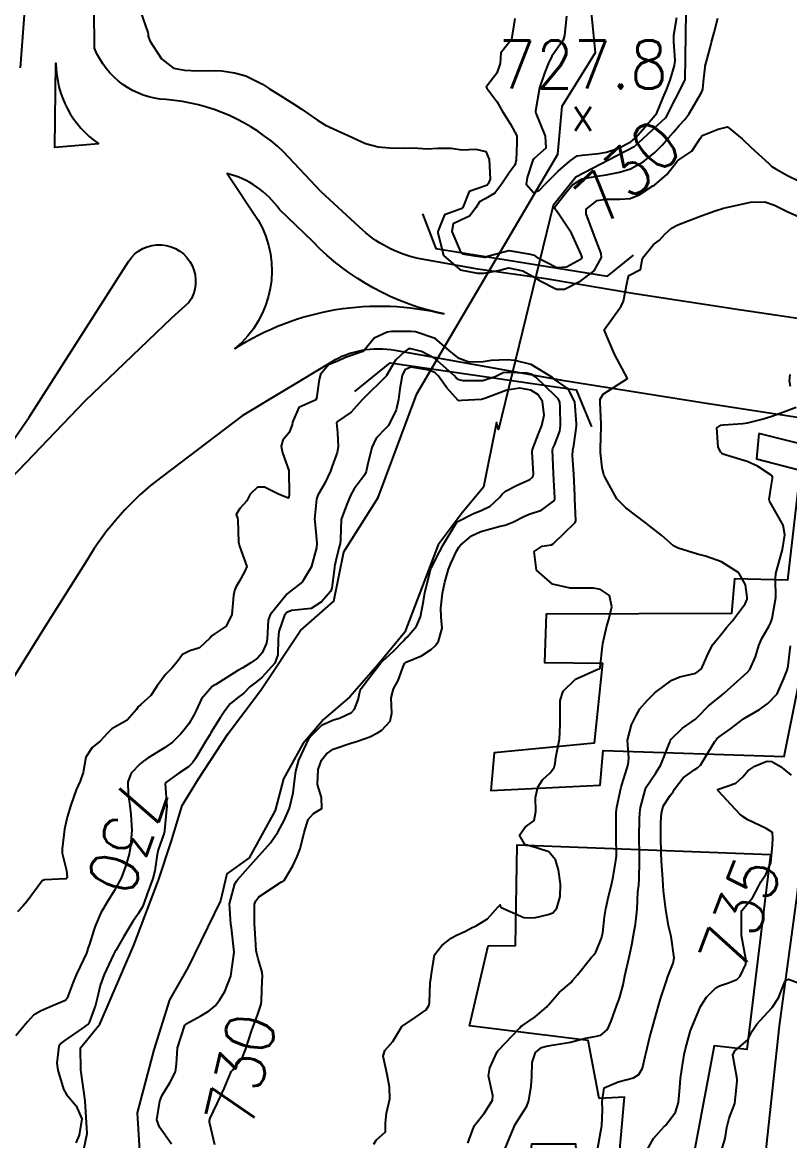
# Model space of a CAD drawing. Header units: metres. Extents: x 318500 to 325275, y 7408834 to 7428799.
# Drawn here: x 323922.7 to 323986.3, y 7420670.8 to 7420763.6 of the extents above; entities that cross this region are included whole.
import ezdxf
from ezdxf.enums import TextEntityAlignment as Align

# ---------------------------------------------------------------- set-up
doc = ezdxf.new("R2010")
doc.units = ezdxf.units.M
doc.header["$MEASUREMENT"] = 0
for name, color, linetype in [('Cotas', 45, 'Continuous'), ('Curvas de Nivel 1m', 11, 'Continuous'), ('Curvas de Nivel 5m', 15, 'Continuous'), ('Edificações', 30, 'Continuous'), ('Hidrografia', 140, 'Continuous'), ('Pontes_Viadutos_Tubos', 190, 'Continuous'), ('Pontos Cotados', 45, 'Continuous'), ('Vias Primárias', 230, 'Continuous')]:
    doc.layers.add(name, color=color, linetype=linetype)
doc.styles.add('Style-STANDARD', font='STANDARD.shx')

# ---------------------------------------------------------------- blocks, each defined once
blk = doc.blocks.new('ELVTXT_58')
at = {"layer": 'Pontos Cotados', "linetype": 'Continuous', "style": 'Style-STANDARD'}
for s, height, p in [('727.8', 4, (0, 4)), ('x', 3, (0, 0))]:
    blk.add_text(s, height=height, dxfattribs=at).set_placement(p, align=Align.MIDDLE_CENTER)

msp = doc.modelspace()

# ---------------------------------------------------------------- linework, layer by layer
at = {"layer": 'Curvas de Nivel 1m', "flags": 128}
for points, elevation in [([(323932.449, 7420764.572), (323933.075, 7420762.73), (323933.101, 7420762.562), (323933.115, 7420762.438), (323933.235, 7420762.031), (323934.204, 7420760.55), (323935.208, 7420759.764), (323936.129, 7420759.603), (323937.206, 7420759.562), (323938.112, 7420759.591), (323939.206, 7420759.545), (323940.278, 7420759.395), (323941.2, 7420759.144), (323942.586, 7420758.439), (323943.184, 7420758.056), (323944.117, 7420757.475), (323945.166, 7420756.812), (323945.801, 7420756.394), (323947.151, 7420755.448), (323947.822, 7420755.046), (323949.141, 7420754.433), (323949.199, 7420754.408), (323949.335, 7420754.347), (323951.128, 7420753.536), (323952.176, 7420753.257), (323953.123, 7420753.153), (323954.255, 7420753.151), (323955.123, 7420753.16), (323956.289, 7420753.086), (323957.123, 7420753.133), (323958.226, 7420753.126), (323959.122, 7420753), (323960.274, 7420753.052), (323961.12, 7420752.86), (323961.389, 7420752.186), (323961.462, 7420750.553), (323961.309, 7420750.187), (323961.214, 7420750.063), (323961.087, 7420750.005), (323959.741, 7420749.549), (323959.196, 7420748.218), (323959.147, 7420748.131), (323959.058, 7420748.098), (323957.688, 7420747.596), (323957.13, 7420746.239), (323957.123, 7420746.146), (323957.606, 7420744.234), (323958.992, 7420743.033), (323960.428, 7420742.759), (323960.989, 7420742.772), (323962.178, 7420742.987), (323962.996, 7420743.198), (323964.173, 7420742.968), (323964.986, 7420742.524), (323965.623, 7420742.13), (323966.97, 7420741.451), (323967.639, 7420741.431), (323968.887, 7420742.081), (323968.946, 7420742.115), (323968.981, 7420742.13), (323970.102, 7420742.96), (323970.696, 7420744.063), (323970.679, 7420744.398), (323970.043, 7420746.07), (323969.428, 7420747.702), (323969.446, 7420748.076), (323970.348, 7420748.791), (323971.073, 7420748.919), (323972.218, 7420748.897), (323973.074, 7420748.974), (323973.843, 7420749.254), (323974.979, 7420750.002), (323975.091, 7420750.08), (323976.141, 7420750.948), (323976.929, 7420751.982), (323977.008, 7420752.084), (323977.113, 7420752.16), (323978.195, 7420752.893), (323978.891, 7420753.954), (323978.99, 7420754.104), (323979.144, 7420754.21), (323980.38, 7420754.703), (323981.155, 7420754.916), (323982.367, 7420753.908), (323983.129, 7420753.2), (323984.574, 7420751.878), (323984.847, 7420751.613), (323985.106, 7420751.454), (323986.129, 7420750.884), (323987.096, 7420750.396)], 731), ([(323967.81, 7420764.102), (323967.638, 7420762.488), (323967.526, 7420762.106), (323967.422, 7420761.933), (323967.244, 7420761.7), (323966.591, 7420760.759), (323966.274, 7420760.124), (323965.968, 7420759.37), (323965.579, 7420758.134), (323965.244, 7420756.212), (323965.233, 7420756.139), (323965.255, 7420756.052), (323966.031, 7420754.127), (323966.099, 7420753.152), (323965.112, 7420752.293), (323965.038, 7420752.214), (323965.016, 7420752.141), (323964.548, 7420750.693), (323964.451, 7420750.146), (323965.08, 7420749.451), (323965.573, 7420749.642), (323965.995, 7420750.126), (323967.101, 7420751.222), (323968.108, 7420752.095), (323968.703, 7420752.499), (323969.117, 7420752.571), (323970.498, 7420752.688), (323971.121, 7420752.799), (323972.069, 7420753.103), (323973.135, 7420753.674), (323973.339, 7420753.825), (323973.551, 7420754.024), (323974.289, 7420754.877), (323975.168, 7420755.867), (323975.229, 7420755.939), (323975.267, 7420755.999), (323975.83, 7420757.347), (323976.1, 7420757.991), (323976.405, 7420758.785), (323976.77, 7420759.985), (323976.81, 7420760.4), (323976.714, 7420761.985), (323976.721, 7420762.52), (323976.963, 7420763.983)], 729), ([(323959.622, 7420670.598), (323960.043, 7420671.732), (323960.177, 7420672.059), (323960.253, 7420672.187), (323961.011, 7420673.127), (323961.679, 7420674.166), (323961.681, 7420674.561), (323961.332, 7420676.172), (323961.445, 7420676.835), (323962.043, 7420678.161), (323962.131, 7420678.291), (323963.899, 7420680.134), (323964.017, 7420680.267), (323964.154, 7420680.372), (323965.215, 7420681.068), (323966.177, 7420681.907), (323966.268, 7420682.02), (323966.329, 7420682.108), (323967.187, 7420683.103), (323968.208, 7420683.951), (323968.263, 7420684.026), (323968.301, 7420684.079), (323968.712, 7420684.569), (323969.91, 7420686.055), (323970.069, 7420686.216), (323970.236, 7420686.445), (323970.707, 7420687.592), (323970.805, 7420688.045), (323970.946, 7420689.377), (323971.06, 7420690.042), (323971.288, 7420691.052), (323971.525, 7420692.038), (323971.67, 7420692.686), (323971.904, 7420694.034), (323971.942, 7420694.438), (323971.936, 7420696.034), (323971.925, 7420696.484), (323971.928, 7420698.035), (323971.968, 7420698.463), (323972.305, 7420700.031), (323972.329, 7420700.123), (323972.426, 7420700.415), (323972.819, 7420701.65), (323972.931, 7420702.023), (323972.963, 7420702.53), (323972.877, 7420704.024), (323973.208, 7420705.3), (323973.551, 7420706.014), (323973.901, 7420706.617), (323974.52, 7420707.336), (323974.843, 7420707.677), (323975.165, 7420707.99), (323976.54, 7420709.018), (323977.218, 7420709.289), (323978.546, 7420709.587), (323979.015, 7420709.943), (323979.47, 7420711.033), (323979.922, 7420711.93), (323980.216, 7420712.295), (323980.592, 7420712.753), (323981.113, 7420713.401), (323981.552, 7420713.906), (323982.625, 7420715.342), (323982.784, 7420715.733), (323982.802, 7420715.888), (323982.645, 7420716.914), (323982.095, 7420717.898), (323980.674, 7420718.824), (323979.33, 7420719.291), (323978.683, 7420719.455), (323977.06, 7420719.966), (323976.692, 7420720.163), (323975.715, 7420721), (323974.708, 7420721.785), (323974.592, 7420721.885), (323974.45, 7420722.004), (323972.729, 7420723.313), (323971.989, 7420724.038), (323971.001, 7420725.814), (323970.902, 7420726.049), (323970.776, 7420726.615), (323970.625, 7420727.889), (323970.619, 7420728.053), (323970.629, 7420728.216), (323970.674, 7420730.061), (323970.676, 7420730.208), (323970.607, 7420732.062), (323970.589, 7420732.327), (323970.857, 7420732.729), (323972.87, 7420734.03), (323971.785, 7420736.047), (323970.93, 7420738.06), (323972.341, 7420740.039), (323972.537, 7420740.455), (323972.841, 7420742.032), (323972.863, 7420742.151), (323972.988, 7420742.583), (323973.935, 7420743.077), (323974.113, 7420744.013), (323975.021, 7420745.134), (323975.523, 7420745.498), (323975.972, 7420745.991), (323976.51, 7420746.513), (323977.042, 7420746.786), (323977.906, 7420747.109), (323979.054, 7420747.558), (323979.349, 7420747.652), (323980.129, 7420747.934), (323980.833, 7420748.154), (323981.064, 7420748.208), (323982.463, 7420748.513), (323983.071, 7420748.647), (323984.257, 7420748.697), (323985.068, 7420748.421), (323986.155, 7420747.854), (323987.054, 7420747.461)], 732), ([(323951.813, 7420670.503), (323952.028, 7420670.834), (323952.788, 7420671.53), (323952.781, 7420672.283), (323952.867, 7420673.091), (323953.141, 7420674.279), (323953.124, 7420675.24), (323952.921, 7420676.282), (323952.6, 7420677.808), (323952.725, 7420678.284), (323953.392, 7420679.022), (323954.15, 7420680.27), (323955.342, 7420681.073), (323956.171, 7420681.657), (323956.397, 7420682.017), (323956.439, 7420682.236), (323956.509, 7420683.932), (323956.555, 7420684.235), (323956.616, 7420684.636), (323956.858, 7420686.231), (323957.459, 7420687.005), (323958.251, 7420687.608), (323958.632, 7420687.828), (323959.434, 7420688.198), (323959.981, 7420688.476), (323960.266, 7420688.613), (323961.242, 7420689.209), (323962.101, 7420690.163), (323962.292, 7420690.378), (323962.343, 7420690.211), (323962.392, 7420690.158), (323964.278, 7420689.314), (323965.114, 7420689.285), (323966.282, 7420689.558), (323966.671, 7420689.718), (323966.999, 7420690.099), (323967.269, 7420691.065), (323967.319, 7420692.095), (323967.139, 7420693.286), (323966.898, 7420694.102), (323966.35, 7420694.753), (323965.392, 7420695.082), (323964.359, 7420695.387), (323963.896, 7420696.137), (323964.377, 7420696.802), (323965.128, 7420697.377), (323965.269, 7420698.121), (323965.247, 7420699.282), (323965.425, 7420700.12), (323965.81, 7420700.735), (323966.438, 7420701.308), (323966.794, 7420701.756), (323966.858, 7420702.104), (323966.93, 7420702.578), (323967.234, 7420704.099), (323967.292, 7420705.294), (323967.27, 7420706.098), (323967.288, 7420707.329), (323967.533, 7420708.095), (323968.54, 7420709.091), (323970.406, 7420709.909), (323970.549, 7420709.959), (323970.6, 7420709.999), (323970.611, 7420710.049), (323970.791, 7420711.834), (323970.818, 7420712.048), (323971.141, 7420713.505), (323971.325, 7420714.043), (323971.562, 7420715.099), (323971.365, 7420716.043), (323970.637, 7420716.523), (323970.055, 7420716.642), (323968.638, 7420716.626), (323968.101, 7420716.625), (323966.643, 7420716.97), (323965.329, 7420718.123), (323965.127, 7420719.682), (323965.778, 7420720.119), (323966.566, 7420720.237), (323966.692, 7420720.303), (323968.519, 7420722.083), (323968.571, 7420722.223), (323968.505, 7420724.084), (323968.495, 7420724.332), (323968.401, 7420726.086), (323968.316, 7420727.618), (323968.339, 7420728.087), (323968.406, 7420728.476), (323968.636, 7420730.083), (323968.648, 7420730.257), (323968.503, 7420732.085), (323967.931, 7420733.164), (323966.868, 7420733.932), (323966.767, 7420734.009), (323966.65, 7420734.113), (323964.886, 7420735.189), (323963.51, 7420735.534), (323962.891, 7420735.569), (323961.548, 7420735.523), (323960.888, 7420735.417), (323959.7, 7420735.389), (323958.892, 7420735.677), (323958.239, 7420736.22), (323956.917, 7420737.343), (323955.291, 7420737.898), (323954.925, 7420737.94), (323953.278, 7420737.933), (323952.924, 7420737.871), (323951.845, 7420737.378), (323950.988, 7420736.319), (323950.941, 7420736.278), (323950.899, 7420736.26), (323949.468, 7420735.765), (323948.887, 7420735.499), (323948.069, 7420735.171), (323947.412, 7420734.365), (323947.289, 7420733.943), (323947.06, 7420732.368), (323946.974, 7420732.243), (323946.847, 7420732.174), (323945.594, 7420731.634), (323945.074, 7420730.396), (323945.04, 7420730.174), (323944.807, 7420729.549), (323944.282, 7420728.924), (323944.148, 7420728.41), (323944.248, 7420727.871), (323944.77, 7420726.4), (323944.804, 7420724.399), (323944.802, 7420724.336), (323944.735, 7420724.096), (323943.983, 7420724.411), (323942.749, 7420725.024), (323942.176, 7420725.009), (323941.573, 7420724.442), (323941.28, 7420723.896), (323940.722, 7420723.251), (323940.419, 7420722.75), (323940.507, 7420722.453), (323940.546, 7420722.29), (323940.6, 7420720.451), (323940.685, 7420720.112), (323941.279, 7420718.444), (323941.11, 7420717.988), (323940.641, 7420717.204), (323940.371, 7420716.717), (323940.254, 7420716.456), (323940.191, 7420716.022), (323940.053, 7420714.458), (323939.58, 7420713.481), (323938.585, 7420712.832), (323938.383, 7420712.683), (323938.235, 7420712.485), (323937.366, 7420711.7), (323936.564, 7420711.438), (323935.947, 7420711.128), (323935.516, 7420710.52), (323935.077, 7420709.992), (323934.54, 7420709.485), (323933.843, 7420708.54), (323933.34, 7420707.726), (323932.506, 7420706.975), (323932.286, 7420706.781), (323932.13, 7420706.566), (323931.368, 7420705.696), (323930.479, 7420705.187), (323930.088, 7420704.982), (323929.74, 7420704.597), (323929.125, 7420703.941), (323928.458, 7420703.43), (323927.941, 7420702.618), (323927.703, 7420701.349), (323927.477, 7420700.624), (323927.135, 7420699.903), (323926.698, 7420698.635), (323926.38, 7420697.652), (323926.176, 7420696.642), (323925.968, 7420695.021), (323925.966, 7420694.644), (323926.319, 7420693.228), (323926.395, 7420692.639), (323926.309, 7420692.532), (323924.51, 7420692.455), (323924.307, 7420692.358), (323923.083, 7420690.678), (323922.718, 7420690.249), (323922.276, 7420689.788)], 731), ([(323935.031, 7420670.515), (323934.041, 7420671.915), (323933.825, 7420672.533), (323934.066, 7420674.094), (323934.249, 7420674.527), (323934.937, 7420675.668), (323935.362, 7420676.511), (323935.458, 7420677.162), (323935.553, 7420678.509), (323936.149, 7420680.383), (323936.195, 7420680.454), (323936.257, 7420680.499), (323937.475, 7420681.172), (323938.166, 7420681.578), (323938.651, 7420681.994), (323939.023, 7420682.467), (323939.472, 7420683.179), (323939.953, 7420684.454), (323940.23, 7420686.45), (323940.015, 7420688.454), (323939.957, 7420688.763), (323939.84, 7420690.457), (323940.307, 7420692.115), (323940.43, 7420692.328), (323940.525, 7420692.448), (323941.362, 7420693.402), (323942.279, 7420694.431), (323942.307, 7420694.464), (323942.341, 7420694.494), (323943.266, 7420695.507), (323943.863, 7420696.408), (323944.38, 7420697.352), (323944.836, 7420698.393), (323945.143, 7420699.655), (323945.23, 7420700.388), (323945.36, 7420701.462), (323945.614, 7420702.383), (323946.468, 7420704.194), (323946.541, 7420704.298), (323946.607, 7420704.369), (323947.543, 7420705.3), (323948.49, 7420705.706), (323948.973, 7420705.862), (323949.967, 7420706.328), (323950.231, 7420706.597), (323950.516, 7420707.376), (323950.701, 7420708.144), (323950.78, 7420708.316), (323951.47, 7420709.237), (323952.295, 7420710.294), (323952.408, 7420710.436), (323952.554, 7420710.573), (323953.449, 7420711.399), (323954.287, 7420712.273), (323954.423, 7420712.431), (323954.585, 7420712.586), (323955.374, 7420713.482), (323955.691, 7420714.254), (323955.94, 7420715.567), (323956.058, 7420716.249), (323956.16, 7420716.725), (323956.544, 7420718.242), (323956.578, 7420718.325), (323956.664, 7420718.474), (323957.273, 7420719.64), (323957.583, 7420720.227), (323958.709, 7420722.113), (323958.76, 7420722.159), (323958.844, 7420722.209), (323960.086, 7420722.83), (323960.723, 7420723.07), (323961.475, 7420723.433), (323962.252, 7420724.167), (323962.471, 7420724.437), (323962.748, 7420724.671), (323963.714, 7420725.187), (323964.763, 7420725.666), (323965.009, 7420725.885), (323965.056, 7420726.127), (323964.968, 7420727.948), (323964.993, 7420728.128), (323965.483, 7420729.45), (323965.75, 7420730.121), (323965.95, 7420731.002), (323965.802, 7420732.12), (323965.427, 7420732.696), (323964.859, 7420733.077), (323963.942, 7420733.23), (323962.859, 7420733.074), (323961.041, 7420732.376), (323960.851, 7420732.306), (323960.754, 7420732.288), (323959.129, 7420732.207), (323958.868, 7420732.191), (323958.85, 7420732.196), (323958.831, 7420732.21), (323957.887, 7420733.252), (323957.177, 7420734.235), (323956.874, 7420734.525), (323956.391, 7420734.733), (323954.88, 7420734.966), (323954.401, 7420734.751), (323954.164, 7420734.277), (323953.975, 7420733.163), (323953.862, 7420732.28), (323953.676, 7420731.443), (323953.12, 7420730.287), (323953.001, 7420730.105), (323952.814, 7420729.91), (323952.016, 7420729.087), (323951.656, 7420728.307), (323951.293, 7420726.831), (323951.187, 7420726.314), (323951.059, 7420726.022), (323950.76, 7420725.648), (323950.187, 7420724.89), (323949.902, 7420724.333), (323949.55, 7420723.516), (323949.118, 7420722.344), (323949.057, 7420720.707), (323949.024, 7420720.345), (323948.958, 7420720.074), (323948.669, 7420718.929), (323948.569, 7420718.443), (323948.554, 7420718.351), (323948.351, 7420716.637), (323948.233, 7420716.354), (323947.481, 7420715.501), (323946.616, 7420714.957), (323944.992, 7420714.772), (323944.612, 7420714.626), (323944.424, 7420714.403), (323943.944, 7420713.056), (323943.885, 7420712.41), (323943.862, 7420711.109), (323943.604, 7420710.414), (323942.538, 7420709.232), (323942.088, 7420708.881), (323941.533, 7420708.44), (323941.032, 7420707.935), (323940.516, 7420707.546), (323939.92, 7420707.048), (323939.466, 7420706.466), (323939.086, 7420705.876), (323938.477, 7420704.927), (323938.308, 7420704.647), (323938.208, 7420704.484), (323937.833, 7420703.859), (323937.026, 7420702.501), (323936.793, 7420702.156), (323936.44, 7420701.829), (323935.66, 7420701.289), (323934.584, 7420700.528), (323934.528, 7420700.419), (323934.649, 7420698.527), (323934.64, 7420698.275), (323934.469, 7420696.529), (323934.453, 7420696.445), (323934.365, 7420696.177), (323933.948, 7420694.934), (323933.865, 7420694.537), (323933.658, 7420693.202), (323933.482, 7420692.542), (323933.017, 7420691.269), (323932.783, 7420690.553), (323932.642, 7420690.198), (323932.276, 7420689.622), (323931.847, 7420688.984), (323931.591, 7420688.567), (323931.089, 7420687.73), (323930.424, 7420686.578), (323930.349, 7420686.459), (323930.227, 7420686.236), (323929.457, 7420684.591), (323929.126, 7420683.666), (323928.866, 7420682.6), (323928.727, 7420682.046), (323928.226, 7420680.609), (323928.149, 7420680.499), (323927.654, 7420680.126), (323926.134, 7420679.076), (323925.881, 7420678.894), (323925.695, 7420678.644), (323925.525, 7420677.23), (323925.607, 7420676.645), (323926.076, 7420675.068), (323926.322, 7420674.636), (323927.135, 7420673.698), (323927.618, 7420672.616), (323927.387, 7420671.263), (323927.117, 7420670.624)], 729), ([(323986.398, 7420733.379), (323986.289, 7420733.849), (323986.365, 7420734.36)], 733), ([(323962.712, 7420670.15), (323963.092, 7420671.086), (323963.558, 7420672.137), (323964.059, 7420672.985), (323964.526, 7420673.665), (323964.69, 7420674.124), (323964.879, 7420675.331), (323964.924, 7420676.122), (323964.953, 7420677.286), (323965.232, 7420678.119), (323965.727, 7420678.521), (323966.135, 7420678.652), (323966.79, 7420678.753), (323968.139, 7420678.97), (323969.378, 7420679.297), (323970.144, 7420679.45), (323970.64, 7420679.55), (323971.196, 7420680.04), (323971.499, 7420680.705), (323971.972, 7420682.032), (323972.029, 7420682.185), (323972.189, 7420682.626), (323972.506, 7420683.725), (323972.572, 7420684.025), (323972.657, 7420684.466), (323973.001, 7420686.018), (323973.211, 7420687.05), (323973.383, 7420688.013), (323973.52, 7420688.763), (323973.66, 7420690.009), (323973.731, 7420691.436), (323973.794, 7420692.008), (323973.835, 7420692.489), (323973.853, 7420694.007), (323973.849, 7420694.506), (323973.845, 7420696.008), (323973.861, 7420697.484), (323973.885, 7420698.008), (323973.955, 7420698.448), (323974.358, 7420700.001), (323974.376, 7420700.045), (323974.422, 7420700.126), (323975.176, 7420701.252), (323975.629, 7420701.982), (323976.373, 7420703.875), (323976.398, 7420703.971), (323976.422, 7420704.019), (323976.472, 7420704.084), (323977.431, 7420705.016), (323978.497, 7420705.773), (323978.59, 7420705.858), (323978.666, 7420705.948), (323979.575, 7420706.873), (323980.526, 7420707.628), (323980.69, 7420707.755), (323980.87, 7420707.915), (323982.545, 7420709.433), (323982.794, 7420709.641), (323983.023, 7420709.885), (323983.493, 7420710.954), (323983.746, 7420711.878), (323984.003, 7420712.462), (323984.605, 7420713.519), (323984.729, 7420713.747), (323984.785, 7420713.867), (323984.855, 7420714.109), (323985.158, 7420715.862), (323985.144, 7420717.371), (323985.181, 7420717.862), (323985.505, 7420719.03), (323985.728, 7420719.854), (323985.914, 7420721.063), (323985.772, 7420721.854), (323984.738, 7420723.713), (323984.645, 7420723.871), (323984.613, 7420724.001), (323984.756, 7420724.903), (323984.897, 7420725.739), (323984.893, 7420725.868), (323984.855, 7420725.953), (323984.772, 7420726.024), (323983.646, 7420726.754), (323982.782, 7420727.136), (323981.04, 7420727.665), (323980.788, 7420727.761), (323980.693, 7420727.825), (323980.616, 7420727.923), (323980.39, 7420728.332), (323980.268, 7420729.928), (323980.597, 7420730.15), (323980.824, 7420730.194), (323982.432, 7420730.298), (323982.827, 7420730.364), (323984.048, 7420730.666), (323984.835, 7420730.901), (323985.537, 7420731.162), (323986.847, 7420731.64)], 733), ([(323970.376, 7420670.046), (323970.639, 7420671.446), (323970.742, 7420672.043), (323970.789, 7420673.323), (323970.766, 7420674.043), (323970.939, 7420675.194), (323972.096, 7420675.675), (323973.355, 7420676.011), (323973.813, 7420676.296), (323974.112, 7420676.809), (323974.34, 7420677.784), (323974.391, 7420677.996), (323974.726, 7420679.417), (323974.876, 7420679.989), (323975.17, 7420680.985), (323975.447, 7420681.981), (323975.606, 7420682.562), (323976.064, 7420683.972), (323976.217, 7420684.423), (323976.658, 7420685.542), (323976.74, 7420685.965), (323976.478, 7420687.748), (323976.424, 7420687.968), (323976.27, 7420688.614), (323976.037, 7420689.974), (323975.853, 7420691.524), (323975.825, 7420691.977), (323975.805, 7420692.49), (323975.689, 7420693.98), (323975.657, 7420694.673), (323975.635, 7420695.981), (323975.629, 7420697.228), (323975.672, 7420697.981), (323975.835, 7420698.542), (323976.412, 7420699.436), (323976.647, 7420699.737), (323976.775, 7420699.966), (323977.49, 7420700.904), (323978.445, 7420701.609), (323978.665, 7420701.728), (323978.92, 7420701.943), (323979.576, 7420703.048), (323980.108, 7420703.925), (323980.263, 7420704.133), (323980.476, 7420704.319), (323981.415, 7420704.977), (323982.499, 7420705.807), (323982.548, 7420705.84), (323982.636, 7420705.889), (323983.81, 7420706.578), (323984.518, 7420707.062), (323985.278, 7420707.859), (323985.837, 7420709.145), (323986.107, 7420709.847), (323986.199, 7420710.202), (323986.376, 7420711.843)], 734), ([(323980.625, 7420669.911), (323980.955, 7420670.987), (323981.116, 7420671.904), (323981.294, 7420672.669), (323981.761, 7420673.895), (323981.958, 7420675.751), (323981.96, 7420675.892), (323981.933, 7420676.062), (323981.6, 7420677.898), (323981.762, 7420678.269), (323982.14, 7420678.558), (323982.854, 7420679.179), (323983.217, 7420679.879), (323983.582, 7420680.459), (323984.172, 7420681.118), (323984.859, 7420681.86), (323985.395, 7420682.648), (323985.862, 7420683.845), (323985.957, 7420684.101), (323986.215, 7420684.204), (323987.238, 7420683.825)], 736)]:
    msp.add_lwpolyline(points, dxfattribs=dict(at, elevation=elevation))
at = {"layer": 'Curvas de Nivel 5m', "flags": 128}
for points, elevation in [([(323963.529, 7420763.896), (323963.25, 7420762.16), (323962.371, 7420761.035), (323962.31, 7420760.174), (323962.034, 7420759.352), (323961.191, 7420758.275), (323961.149, 7420758.232), (323961.134, 7420758.191), (323961.157, 7420758.158), (323961.189, 7420758.126), (323962.025, 7420757.023), (323962.488, 7420756.17), (323963.155, 7420755.138), (323963.68, 7420754.155), (323963.692, 7420753.594), (323963.641, 7420752.155), (323963.528, 7420751.733), (323963.1, 7420751.165), (323962.449, 7420750.17), (323961.864, 7420749.393), (323961.071, 7420748.931), (323960.58, 7420748.684), (323960.29, 7420748.202), (323959.766, 7420747.493), (323959.044, 7420747.165), (323958.394, 7420746.872), (323958.287, 7420746.227), (323959.013, 7420744.53), (323959.18, 7420744.386), (323960.204, 7420744.202), (323961.009, 7420744.092), (323961.093, 7420744.105), (323961.259, 7420744.186), (323963.015, 7420744.64), (323964.814, 7420744.34), (323965.011, 7420744.288), (323965.123, 7420744.25), (323965.3, 7420744.136), (323966.997, 7420743.233), (323967.798, 7420743.298), (323969.008, 7420743.953), (323969.082, 7420744.006), (323969.1, 7420744.079), (323969.012, 7420744.307), (323968.463, 7420745.527), (323968.231, 7420746.092), (323967.056, 7420747.827), (323966.835, 7420748.113), (323966.872, 7420748.304), (323967.066, 7420748.542), (323967.749, 7420749.431), (323968.307, 7420750.092), (323969.095, 7420750.581), (323970.347, 7420750.818), (323971.099, 7420750.92), (323972.2, 7420751.142), (323973.104, 7420751.417), (323974.153, 7420752.014), (323974.703, 7420752.42), (323975.122, 7420752.792), (323975.728, 7420753.397), (323976.276, 7420753.989), (323976.675, 7420754.457), (323977.156, 7420755.02), (323977.607, 7420755.53), (323977.939, 7420755.968), (323979.004, 7420757.768), (323979.094, 7420757.951), (323979.116, 7420758.026), (323979.204, 7420758.917), (323979.305, 7420759.862), (323979.32, 7420759.948), (323979.72, 7420761.466), (323979.841, 7420761.941), (323980.04, 7420762.721), (323980.352, 7420763.934)], 730), ([(323938.641, 7420670.471), (323938.194, 7420672.331), (323938.188, 7420672.478), (323938.259, 7420672.684), (323939.112, 7420674.464), (323939.415, 7420675.125), (323939.95, 7420676.452), (323940.004, 7420676.549), (323940.103, 7420676.653), (323940.895, 7420677.662), (323941.2, 7420678.434), (323941.697, 7420679.978), (323941.864, 7420680.424), (323941.943, 7420680.633), (323942.162, 7420681.22), (323942.468, 7420682.133), (323942.512, 7420682.425), (323942.575, 7420684.053), (323942.593, 7420684.424), (323942.56, 7420684.771), (323942.225, 7420685.881), (323942.087, 7420686.431), (323942.07, 7420686.594), (323941.961, 7420688.433), (323941.929, 7420688.77), (323941.92, 7420690.434), (323942.024, 7420690.702), (323942.296, 7420691.031), (323944.173, 7420692.267), (323944.309, 7420692.345), (323944.378, 7420692.399), (323945.119, 7420693.598), (323945.467, 7420694.383), (323945.714, 7420695.015), (323946.054, 7420696.375), (323946.381, 7420697.454), (323946.813, 7420697.939), (323947.505, 7420698.359), (323947.486, 7420699.277), (323947.161, 7420700.363), (323947.194, 7420701.607), (323947.494, 7420702.36), (323947.91, 7420702.901), (323948.459, 7420703.274), (323949.93, 7420703.793), (323950.466, 7420703.954), (323951.496, 7420704.305), (323952.141, 7420704.629), (323952.479, 7420704.871), (323953.175, 7420705.598), (323953.318, 7420706.282), (323953.256, 7420707.546), (323953.449, 7420708.281), (323953.83, 7420708.984), (323954.303, 7420710.272), (323954.399, 7420710.425), (323954.554, 7420710.52), (323955.789, 7420711.024), (323956.57, 7420711.562), (323956.935, 7420711.874), (323957.183, 7420712.231), (323957.491, 7420713.332), (323957.415, 7420714.228), (323957.373, 7420714.984), (323957.532, 7420716.226), (323957.719, 7420717.149), (323958.022, 7420718.22), (323958.204, 7420718.68), (323958.682, 7420719.7), (323958.87, 7420720.026), (323959.019, 7420720.207), (323959.924, 7420720.971), (323960.702, 7420721.343), (323962.315, 7420721.775), (323962.707, 7420721.876), (323963.421, 7420722.149), (323964.261, 7420722.593), (323964.72, 7420722.771), (323965.733, 7420723.111), (323966.736, 7420723.845), (323966.83, 7420724.017), (323966.842, 7420724.108), (323966.763, 7420725.629), (323966.734, 7420726.11), (323966.736, 7420726.144), (323966.648, 7420728.111), (323966.672, 7420728.231), (323966.796, 7420728.507), (323967.253, 7420729.664), (323967.319, 7420730.103), (323967.289, 7420731.658), (323967.24, 7420732.104), (323967.105, 7420732.358), (323966.855, 7420732.599), (323966.088, 7420733.343), (323965.26, 7420734.134), (323964.874, 7420734.387), (323964.551, 7420734.467), (323962.876, 7420734.537), (323962.549, 7420734.491), (323961.897, 7420734.175), (323960.866, 7420733.829), (323959.239, 7420733.834), (323958.867, 7420733.91), (323958.693, 7420734.037), (323958.541, 7420734.215), (323956.892, 7420735.693), (323955.79, 7420736.257), (323954.903, 7420736.493), (323954.695, 7420736.48), (323954.393, 7420736.275), (323953.629, 7420735.542), (323952.883, 7420734.29), (323952.87, 7420734.249), (323950.901, 7420732.319), (323950.874, 7420732.295), (323950.849, 7420732.273), (323949.931, 7420731.236), (323948.822, 7420730.462), (323948.756, 7420730.416), (323948.726, 7420730.351), (323948.808, 7420729.536), (323948.873, 7420728.349), (323948.785, 7420727.893), (323948.359, 7420726.77), (323948.22, 7420726.355), (323947.756, 7420725.359), (323947.179, 7420724.366), (323947.068, 7420724.033), (323946.909, 7420722.368), (323946.92, 7420722.155), (323947.089, 7420720.366), (323947.057, 7420719.994), (323946.661, 7420718.458), (323946.642, 7420718.389), (323946.634, 7420718.37), (323945.878, 7420717.145), (323944.9, 7420716.396), (323944.628, 7420716.162), (323943.216, 7420714.421), (323943.05, 7420713.977), (323942.975, 7420712.424), (323942.931, 7420712.069), (323942.563, 7420711.278), (323942.163, 7420710.827), (323941.634, 7420710.439), (323940.954, 7420710.038), (323940.543, 7420709.796), (323938.708, 7420708.654), (323938.531, 7420708.551), (323938.427, 7420708.482), (323937.539, 7420707.47), (323937.088, 7420706.501), (323936.907, 7420706.091), (323936.483, 7420705.391), (323936.098, 7420704.891), (323935.775, 7420704.517), (323935.112, 7420703.875), (323934.459, 7420703.381), (323933.108, 7420702.55), (323932.714, 7420702.288), (323932.443, 7420702.065), (323931.708, 7420701.294), (323931.429, 7420700.575), (323931.456, 7420699.522), (323931.582, 7420698.572), (323931.672, 7420697.86), (323931.75, 7420696.569), (323931.648, 7420695.273), (323931.519, 7420694.572), (323931.267, 7420693.635), (323930.863, 7420692.582), (323930.299, 7420691.524), (323929.702, 7420690.589), (323929.181, 7420689.692), (323928.699, 7420688.603), (323928.588, 7420688.272), (323928.238, 7420687.117), (323928.109, 7420686.735), (323928.071, 7420686.612), (323927.983, 7420686.369), (323927.152, 7420684.626), (323926.879, 7420683.951), (323926.392, 7420682.637), (323926.312, 7420682.504), (323926.177, 7420682.41), (323924.93, 7420681.891), (323924.163, 7420681.542), (323923.601, 7420681.226), (323923.097, 7420680.676), (323922.138, 7420679.507)], 730), ([(323974.466, 7420669.993), (323975.03, 7420670.99), (323975.907, 7420671.972), (323975.984, 7420672.038), (323976.052, 7420672.1), (323976.854, 7420673.176), (323977.082, 7420673.96), (323977.17, 7420674.878), (323977.262, 7420675.958), (323977.358, 7420676.711), (323977.576, 7420677.956), (323977.679, 7420678.413), (323978.096, 7420679.951), (323978.112, 7420679.999), (323978.162, 7420680.151), (323978.93, 7420681.939), (323979.413, 7420682.711), (323980.203, 7420683.479), (323980.482, 7420683.639), (323981.236, 7420683.905), (323981.936, 7420684.172), (323982.218, 7420684.439), (323982.669, 7420685.45), (323982.681, 7420685.886), (323982.327, 7420687.821), (323982.318, 7420687.889), (323982.327, 7420689.852), (323982.341, 7420689.889), (323983.231, 7420690.956), (323983.729, 7420691.876), (323983.933, 7420692.265), (323984.33, 7420692.885), (323984.751, 7420693.864), (323984.887, 7420695.337), (323984.932, 7420695.862), (323984.898, 7420696.382), (323984.378, 7420696.702), (323982.853, 7420697.418), (323982.388, 7420697.735), (323982.299, 7420697.801), (323982.196, 7420697.893), (323980.418, 7420699.801), (323980.323, 7420699.921), (323980.381, 7420699.96), (323980.421, 7420699.973), (323981.864, 7420700.463), (323982.436, 7420700.981), (323982.833, 7420701.497), (323983.438, 7420701.88), (323984.14, 7420702.186), (323984.454, 7420702.279), (323984.842, 7420702.252), (323985.544, 7420701.854), (323986.439, 7420701.117)], 735)]:
    msp.add_lwpolyline(points, dxfattribs=dict(at, elevation=elevation))
at = {"layer": 'Edificações'}
for points in [[(323983.751, 7420729.478), (323983.564, 7420727.356), (323987.188, 7420726.42), (323986.126, 7420717.305), (323981.746, 7420717.417), (323981.496, 7420714.546), (323966.109, 7420714.474), (323965.984, 7420710.478), (323970.796, 7420710.416), (323970.103, 7420703.789), (323961.792, 7420702.978), (323961.542, 7420699.856), (323970.603, 7420700.293), (323970.853, 7420703.165), (323985.851, 7420702.665), (323989.109, 7420718.912), (323990.614, 7420725.993), (323989.989, 7420727.928), (323983.751, 7420729.478)], [(323979.014, 7420648.551), (323972.744, 7420649.779), (323972.56, 7420663.84), (323964.385, 7420664.638), (323964.93, 7420670.555), (323968.557, 7420670.555), (323968.68, 7420667.914), (323971.999, 7420667.546), (323972.614, 7420674.423), (323970.524, 7420674.3), (323969.602, 7420679.111), (323959.767, 7420680.339), (323961.304, 7420686.971), (323963.578, 7420686.992), (323963.701, 7420695.343), (323984.731, 7420694.548), (323982.764, 7420678.381), (323980.064, 7420678.666), (323977.114, 7420663.115), (323979.388, 7420662.747), (323978.036, 7420658.572), (323977.975, 7420655.48), (323979.014, 7420648.551)]]:
    msp.add_lwpolyline(points, close=True, dxfattribs=at)
at = {"layer": 'Hidrografia'}
for points in [[(323927.183, 7420667.295), (323928.043, 7420671.391), (323927.887, 7420674.106), (323927.535, 7420676.681), (323927.496, 7420678.515), (323929.098, 7420680.465), (323931.912, 7420687.034), (323933.956, 7420692.41), (323935.002, 7420695.583), (323935.932, 7420698.601), (323937.291, 7420700.82), (323939.731, 7420704.573), (323942.447, 7420708.185), (323945.743, 7420713.114), (323948.493, 7420715.552), (323949.345, 7420719.653), (323952.182, 7420724.158), (323955.395, 7420732.769), (323967.084, 7420752.65), (323967.451, 7420756.619), (323970.202, 7420761.078), (323969.529, 7420768.013)], [(323977.69, 7420764.423), (323977.623, 7420758.804), (323976.016, 7420755.66), (323973.404, 7420753.252), (323968.583, 7420750.726), (323966.69, 7420748.373), (323962.152, 7420729.801), (323962.004, 7420730.377), (323960.912, 7420725.029), (323959.144, 7420722.893), (323957.16, 7420720.222), (323954.395, 7420713.001), (323952.153, 7420710.287), (323949.824, 7420707.615), (323947.658, 7420705.743), (323945.933, 7420703.717), (323944.337, 7420700.831), (323943.644, 7420698.19), (323941.488, 7420694.269), (323939.633, 7420692.933), (323939.116, 7420690.693), (323936.436, 7420685.198), (323934.883, 7420682.483), (323933.589, 7420678.347), (323932.205, 7420673.11), (323932.378, 7420669.965)]]:
    msp.add_lwpolyline(points, dxfattribs=at)
at = {"layer": 'Pontes_Viadutos_Tubos'}
for points in [[(323955.848, 7420747.683), (323956.965, 7420744.825), (323971.203, 7420742.524), (323973.366, 7420744.267)], [(323950.26, 7420732.95), (323953.191, 7420735.32), (323968.616, 7420733.089), (323969.872, 7420730.021)]]:
    msp.add_lwpolyline(points, dxfattribs=at)
at = {"layer": 'Vias Primárias'}
for points in [[(323715.644, 7420145.548, 0), (323709.04, 7420132.939)], [(323831.088, 7420001.787, 0), (323833.844, 7420008.443, 0.220888)], [(324025.824, 7420763.654), (324019.483, 7420757.567), (324015.222, 7420753.323), (324008.486, 7420746.982), (324005.517, 7420744.05, -0.247169), (323988.296, 7420738.825), (323982.139, 7420739.714), (323973.465, 7420741.059), (323966.098, 7420742.287), (323960.44, 7420743.098), (323955.51, 7420743.983, -0.13943), (323950.642, 7420746.583), (323947.461, 7420749.529), (323944.337, 7420752.841, 0.17101), (323934.602, 7420757.167, -0.293443), (323928.663, 7420761.429), (323928.504, 7420777.683)], [(323929.007, 7420753.503), (323925.361, 7420753.181), (323925.459, 7420760.198, 0.246921), (323929.007, 7420753.503, -4.054067)], [(323957.666, 7420739.384, -0.151566), (323946.788, 7420745.358), (323943.993, 7420748.038, 0.184706), (323939.658, 7420751.027), (323942.236, 7420747.169, -0.368963), (323940.297, 7420736.518, -0.206523), (323957.666, 7420739.384, -0.691613)], [(323935.034, 7420739.048), (323927.86, 7420732.142), (323918.007, 7420721.9), (323909.915, 7420711.466), (323916.111, 7420720.522), (323923.223, 7420730.83), (323931.469, 7420743.743, -1.026666), (323936.473, 7420740.33), (323935.034, 7420739.048)], [(323984.201, 7420668.513), (323985.467, 7420680.319), (323986.942, 7420691.143), (323988.242, 7420703.058), (323989.857, 7420712.512), (323992.95, 7420723.09), (323993.55, 7420725.601, 0.491495), (323989.899, 7420730.125), (323987.671, 7420730.696), (323979.595, 7420731.924), (323967.609, 7420733.825), (323953.587, 7420736.352, 0.182126), (323948.251, 7420735.37), (323940.904, 7420730.943), (323934.227, 7420725.88, 0.096548), (323928.011, 7420718.928), (323924.428, 7420713.237), (323920.141, 7420706.383)]]:
    msp.add_lwpolyline(points, format="xyb", dxfattribs=at)
msp.add_lwpolyline([(323922.351, 7420833.687), (323924.342, 7420821.705), (323924.24, 7420801.409), (323923.726, 7420788.392), (323923.52, 7420781.771), (323923.446, 7420772.633), (323922.492, 7420759.79)], dxfattribs=at)

# ---------------------------------------------------------------- block references
at = {"layer": 'Pontos Cotados', "linetype": 'Continuous'}
msp.add_blockref('ELVTXT_58', (323969.17, 7420756.08, 727.78), dxfattribs=at)

# ---------------------------------------------------------------- texts
at = {"layer": 'Cotas', "style": 'Style-STANDARD'}
for s, rotation, p in [('730', 43.12943, (323972.894, 7420751.216, 730)), ('730', 250.16166, (323931.38, 7420695.971, 730)), ('735', 69.05738, (323982.2, 7420689.673, 735)), ('730', 76.61003, (323940.805, 7420676.675, 730))]:
    msp.add_text(s, height=4, rotation=rotation, dxfattribs=at).set_placement(p, align=Align.MIDDLE_CENTER)

doc.saveas('drawing.dxf')
